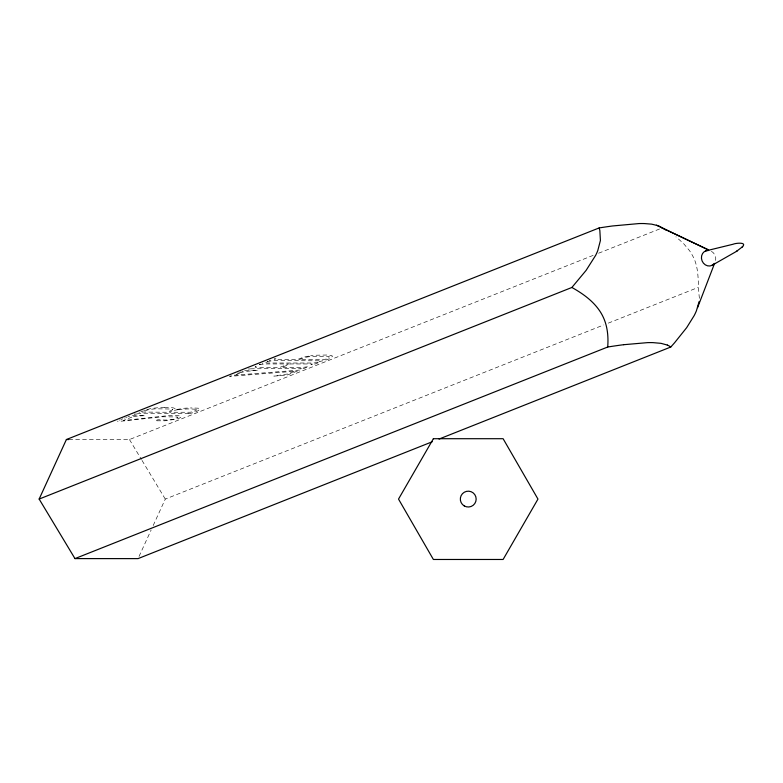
<?xml version="1.0" encoding="UTF-8"?>
<svg xmlns="http://www.w3.org/2000/svg" width="783" height="783" viewBox="0 0 783 783"><rect width="100%" height="100%" fill="white"/><g stroke="black" fill="none" stroke-linecap="round" stroke-linejoin="round"><path stroke-width="0.59" stroke-dasharray="3.92 2.94" d="M699.444 298.362C697.389 284.043 699.992 268.628 692.417 255.405A21.444 9.543 56.6 0 0 689.48 250.609L683.295 243.249L675.866 236.789M139.051 556.41L151.158 529.954M153.174 525.55L165.282 499.084L603.732 324.945M119.398 420.158L120.259 419.815M121.12 419.473L122.833 418.797M124.556 418.112L125.407 417.77M126.269 417.427L127.13 417.085M127.981 416.752L129.704 416.067M134.979 413.972L134.402 414.197L136.741 414.021M139.051 412.357L139.628 412.122M140.793 411.662L142.535 410.967M231.396 375.674L229.625 376.378L295.015 371.23L287.42 374.01L273.864 376.094L286.431 375.39L299.869 370.056L234.479 375.204L235.282 374.891M237.601 373.207L238.482 372.855M239.373 372.502L241.144 371.808M242.025 371.455L242.916 371.103M248.191 369.008L250.149 368.979M259.261 364.604L260.485 364.124M262.109 363.478L262.922 363.155M266.983 361.54L267.864 361.188M269.195 360.66L270.526 360.131M137.045 413.904L141.038 413.209L188.468 413.404L187.088 414.099C190.435 413.17 198.53 412.259 199.929 408.697A10.052 1.517 -4.1 0 0 198.079 408.197L192.109 407.933M236.075 374.577L240.831 372.688M131.926 417.075L123.215 420.54L126.317 420.246A79.396 11.999 -4.1 0 0 129.831 419.854L133.404 419.453A148.604 22.462 -4.1 0 0 136.536 419.081L168.737 415.577A18.802 2.838 -4.1 0 1 174.12 415.509L177.565 415.665A13.898 2.104 -4.1 0 1 179.992 416.018L181.274 417.036L179.141 418.259A17.725 2.682 -4.1 0 1 175.832 419.228L164.978 420.794L155.416 420.804A3.925 0.597 -4.1 0 1 155.181 420.628L157.902 419.776L162.384 419.864A4.786 0.724 -4.1 0 0 163.422 420.021L166.642 420.04A6.597 0.998 -4.1 0 0 169.069 419.884L171.536 419.58A10.717 1.625 -4.1 0 0 174.462 419.032L177.937 417.388A8.554 1.292 -4.1 0 0 177.154 416.967L162.384 416.762L134.793 419.747A108.211 16.355 -4.1 0 1 129.939 420.295A59.939 9.063 -4.1 0 1 120.964 421.195L117.342 421.176M68.816 439.537L129.459 439.547L594.033 255.023M598.574 253.222L659.912 228.861M608.274 323.134L698.015 287.498M143.7 410.507L144.62 410.165M250.521 368.832L299.86 368.353L301.416 368.539L300.329 369.116L302.228 369.116L308.433 366.659L302.688 367.403L281.743 367.413L290.454 363.948L311.477 363.968L312.495 364.164L311.399 364.721L313.308 364.721L319.503 362.255L313.454 363.018L267.737 363.009L266.132 362.803L267.257 362.186L265.359 362.186M146.685 409.529L148.427 409.108M178.191 409.666L179.229 409.519A9.21 1.39 -4.1 0 1 182.106 409.206L188.116 408.941A23.079 3.484 -4.1 0 1 190.298 408.932L195.182 409.215A7.595 1.145 -4.1 0 1 196.22 409.519M244.678 370.711L257.803 370.105L257.235 370.457A32.318 4.884 -4.1 0 0 254.23 370.643L249.63 371.034A12.489 1.889 -4.1 0 0 240.645 372.679M132.376 415.685L145.1 415.372L144.209 415.724A23.979 3.621 -4.1 0 0 141.948 415.802L137.583 416.076A7.184 1.086 -4.1 0 0 131.808 417.075M164.557 407.463L161.425 407.542A13.497 2.046 -4.1 0 0 154.594 408.09A15.689 2.369 -4.1 0 0 149.044 408.98M274.07 358.731L275.968 358.731L274.53 359.397L275.577 359.661L297.109 359.671L302.473 357.567A18.43 2.789 -4.1 0 1 310.567 355.825M267.218 361.54L273.473 360.611L320.903 360.797L319.523 361.492C323.428 360.611 330.074 359.74 332.481 356.216A14.319 2.163 -4.1 0 0 331.855 355.776L331.297 355.59A14.163 2.143 -4.1 0 0 326.609 355.032L316.88 355.198A13.272 2.006 -4.1 0 0 310.587 355.834M259.339 364.77L264.615 363.958L288.555 363.948L279.844 367.413L256.09 367.393L255.043 367.178L256.188 366.581L254.524 366.581M129.459 439.547L141.4 459.396M142.026 460.433L165.282 499.084M178.221 409.675A10.737 1.625 -4.1 0 0 173.18 410.742L169.431 412.269L190.328 412.24L195.535 410.703A14.055 2.124 -4.1 0 0 196.318 409.509M164.547 407.463A19.428 2.936 -4.1 0 1 173.425 407.923L175.294 408.618L175.147 409.754L183.917 408.286A14.828 2.241 -4.1 0 1 192.041 407.963M309.451 356.647A15.014 2.271 -4.1 0 0 302.698 358.203L299.008 359.671L321.559 359.671C324.093 359.642 328.752 358.976 329.31 356.686A8.789 1.331 -4.1 0 0 328.762 356.471A9.249 1.4 -4.1 0 0 328.204 356.353L311.898 356.353A8.76 1.321 -4.1 0 0 309.471 356.647M711.385 251.304A7.908 7.057 68.3 0 1 715.456 261.101M172.74 409.685L167.533 412.269L142.095 412.044L147.781 409.891A11.07 1.674 -4.1 0 1 156.14 408.795L171.477 409.029A10.277 1.556 -4.1 0 1 172.71 409.587L172.74 409.685"/><path stroke-width="1.17" d="M74.972 558.602L607.706 347.016C608.548 336.347 607.461 325.219 602.47 315.598A21.444 9.543 56.6 0 0 599.612 310.773C592.721 300.613 582.454 293.38 571.884 287.469L39.15 499.065L74.972 558.602L138.043 558.622L432.236 441.769M699.082 301.631L696.41 310.792A21.444 6.303 -58.9 0 1 694.169 315.618L686.662 327.666L674.682 342.631A149.896 44.034 -58.9 0 1 670.767 347.026L439.048 439.057M697.575 307.67L714.585 263.372M39.15 499.065L66.389 439.537L599.122 227.941A127.844 19.33 -4.1 0 1 612.521 225.964L638.997 223.566A21.347 3.23 -4.1 0 1 644.399 223.566L651.632 224.144L657.857 225.651M742.137 247.037C747.99 241.781 735.501 243.063 733.142 244.227L705.444 250.981M571.884 287.469L586.105 270.38L595.628 255.385A21.444 6.303 -58.9 0 0 597.781 250.589L600.414 240.479L599.847 230.496A149.896 44.034 -58.9 0 0 599.122 227.941M711.757 265.486L736.402 251.441L742.685 246.616M736.402 251.441L737.508 250.589M623.65 344.706L647.58 342.631A21.347 3.23 -4.1 0 1 652.983 342.631L661.038 343.346L667.292 345.049M66.389 439.537L68.816 439.537M656.438 225.181L708.537 249.943L662.183 227.951L663.26 228.558M664.356 229.184L665.472 229.84M657.935 225.641A121.071 18.303 -4.1 0 1 662.115 227.961M607.735 347.016A121.071 18.303 -4.1 0 1 623.611 344.696M667.331 345.049A127.844 19.33 -4.1 0 1 670.728 347.026M714.057 263.744A7.908 7.057 68.3 0 1 702.067 260.886A7.908 7.057 68.3 0 1 708.684 250.462M433.381 438.705L398.518 499.084L433.381 559.473L503.107 559.473L537.97 499.084L503.107 438.705L433.381 438.705M464.29 505.945A7.908 7.908 0 0 0 476.162 499.084A7.908 7.908 0 0 0 464.29 492.233A7.908 7.908 0 0 0 464.29 505.945"/></g></svg>
